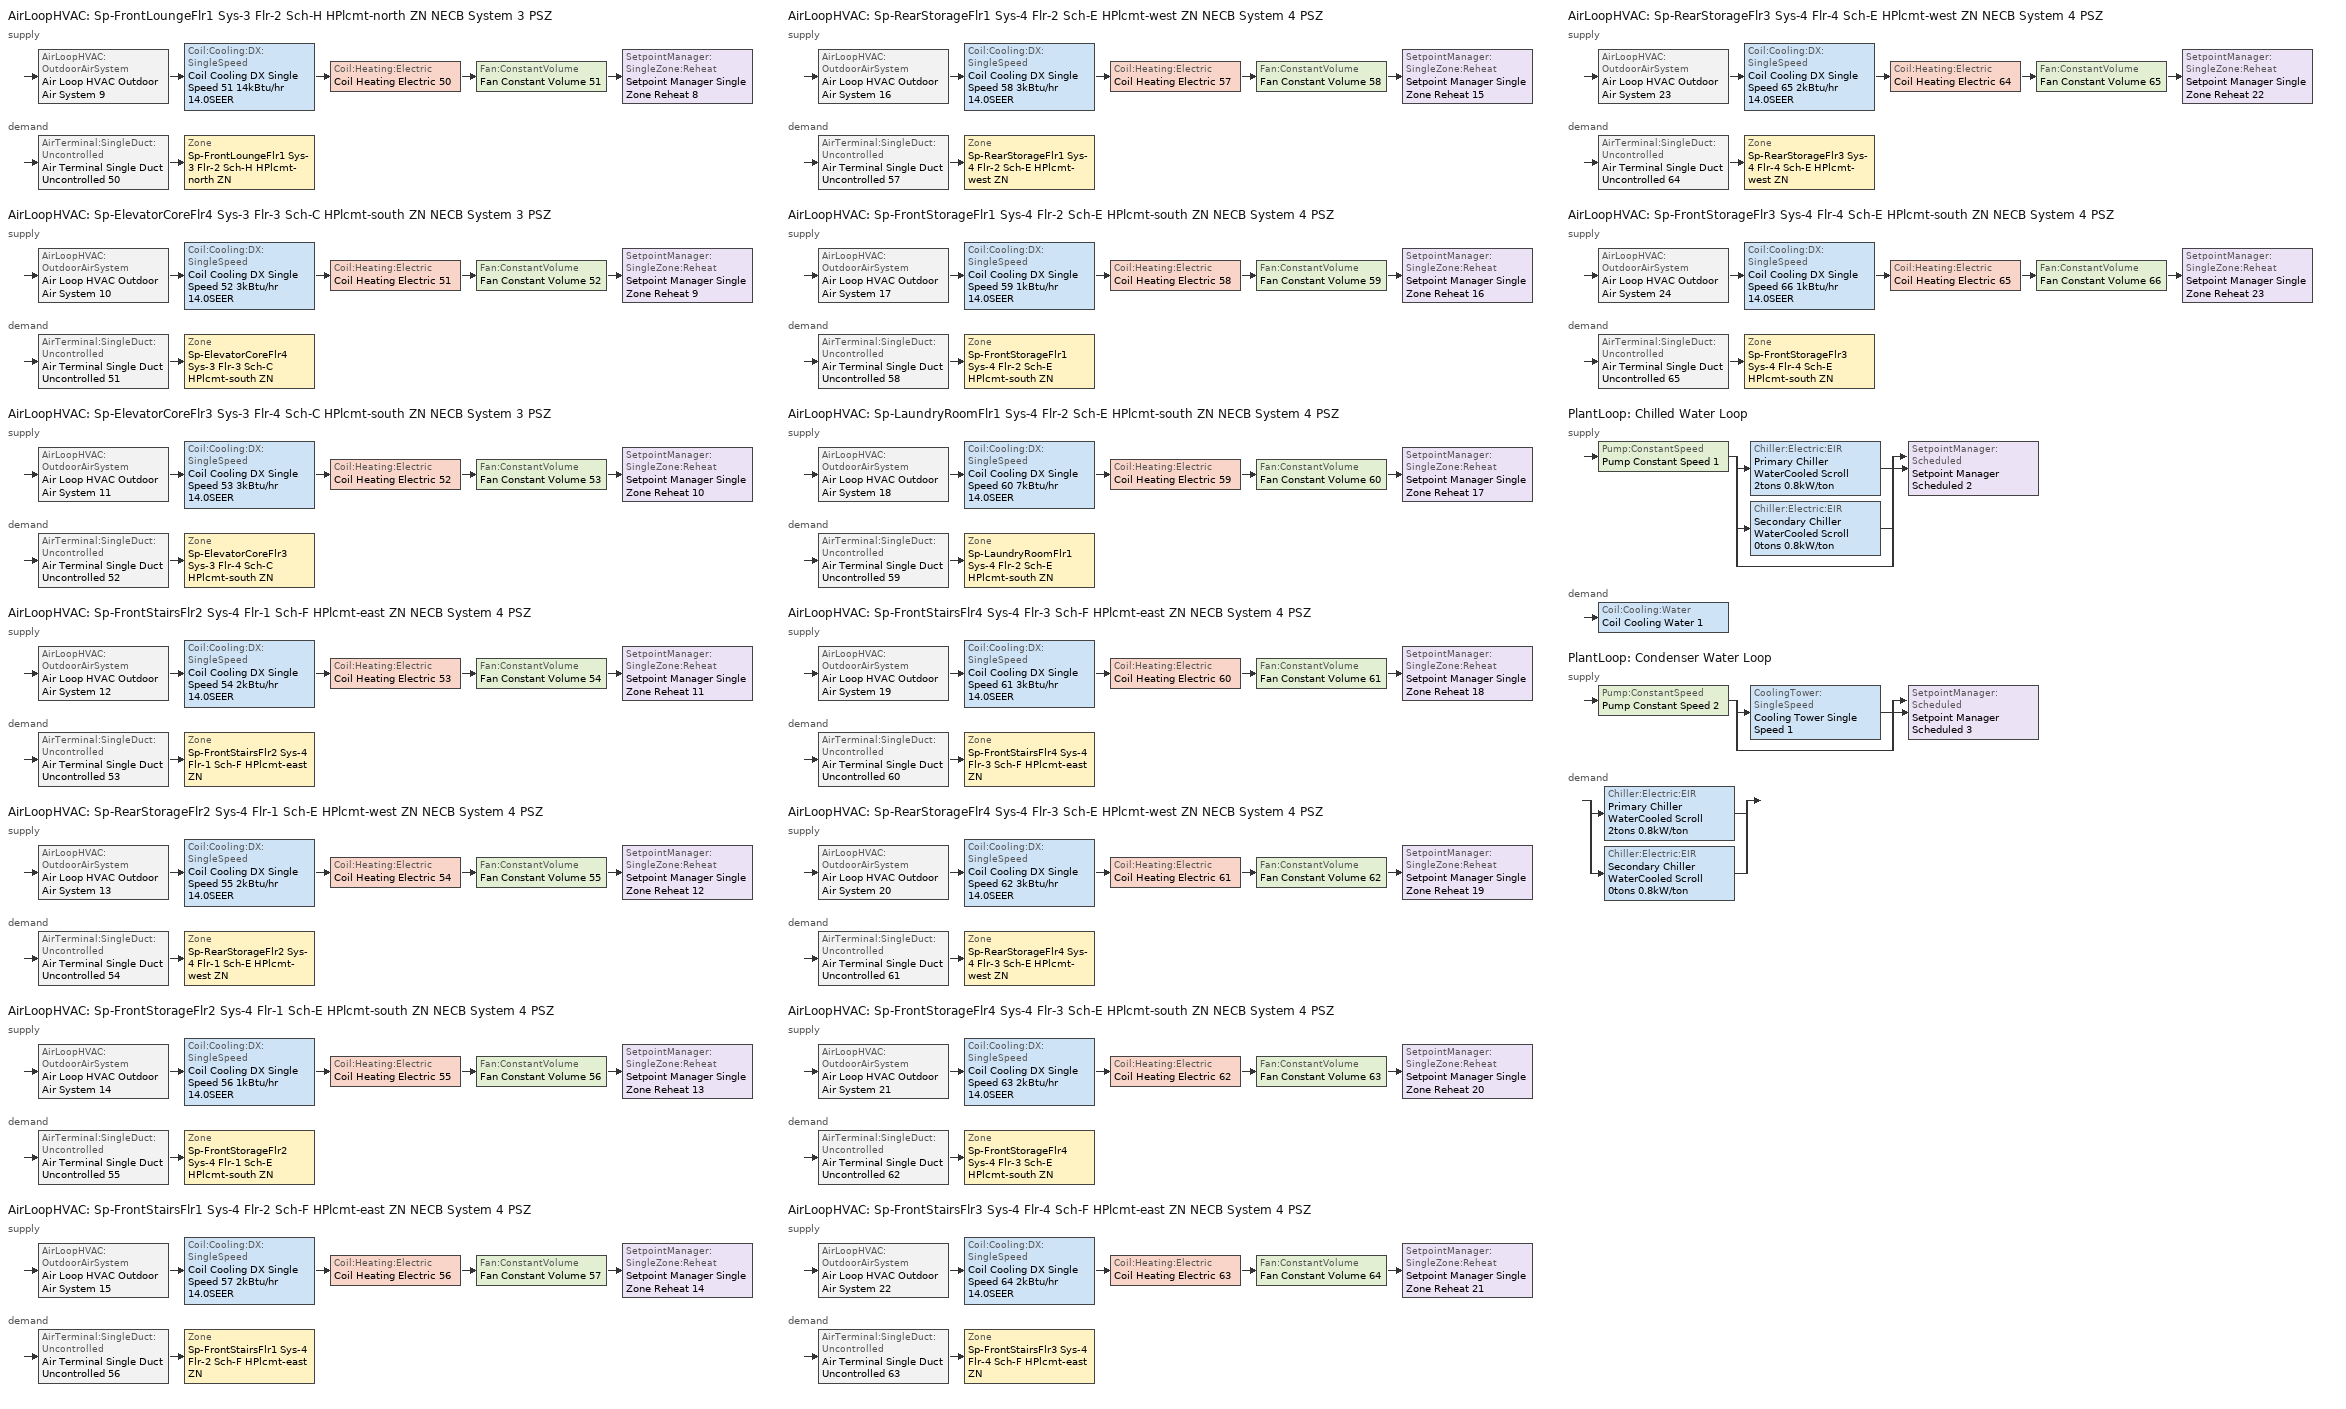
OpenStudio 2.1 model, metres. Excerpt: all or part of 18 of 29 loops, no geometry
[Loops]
AirLoopHVAC 'Sp-FrontLoungeFlr1 Sys-3 Flr-2 Sch-H HPlcmt-north ZN NECB System 3 PSZ'
 supply: AirLoopHVAC:OutdoorAirSystem 'Air Loop HVAC Outdoor Air System 9' > Coil:Cooling:DX:SingleSpeed 'Coil Cooling DX Single Speed 51 14kBtu/hr 14.0SEER' > Coil:Heating:Electric 'Coil Heating Electric 50' > Fan:ConstantVolume 'Fan Constant Volume 51' > SetpointManager:SingleZone:Reheat 'Setpoint Manager Single Zone Reheat 8'
 demand: AirTerminal:SingleDuct:Uncontrolled 'Air Terminal Single Duct Uncontrolled 50' > Zone 'Sp-FrontLoungeFlr1 Sys-3 Flr-2 Sch-H HPlcmt-north ZN'
AirLoopHVAC 'Sp-ElevatorCoreFlr4 Sys-3 Flr-3 Sch-C HPlcmt-south ZN NECB System 3 PSZ'
 supply: AirLoopHVAC:OutdoorAirSystem 'Air Loop HVAC Outdoor Air System 10' > Coil:Cooling:DX:SingleSpeed 'Coil Cooling DX Single Speed 52 3kBtu/hr 14.0SEER' > Coil:Heating:Electric 'Coil Heating Electric 51' > Fan:ConstantVolume 'Fan Constant Volume 52' > SetpointManager:SingleZone:Reheat 'Setpoint Manager Single Zone Reheat 9'
 demand: AirTerminal:SingleDuct:Uncontrolled 'Air Terminal Single Duct Uncontrolled 51' > Zone 'Sp-ElevatorCoreFlr4 Sys-3 Flr-3 Sch-C HPlcmt-south ZN'
AirLoopHVAC 'Sp-ElevatorCoreFlr3 Sys-3 Flr-4 Sch-C HPlcmt-south ZN NECB System 3 PSZ'
 supply: AirLoopHVAC:OutdoorAirSystem 'Air Loop HVAC Outdoor Air System 11' > Coil:Cooling:DX:SingleSpeed 'Coil Cooling DX Single Speed 53 3kBtu/hr 14.0SEER' > Coil:Heating:Electric 'Coil Heating Electric 52' > Fan:ConstantVolume 'Fan Constant Volume 53' > SetpointManager:SingleZone:Reheat 'Setpoint Manager Single Zone Reheat 10'
 demand: AirTerminal:SingleDuct:Uncontrolled 'Air Terminal Single Duct Uncontrolled 52' > Zone 'Sp-ElevatorCoreFlr3 Sys-3 Flr-4 Sch-C HPlcmt-south ZN'
AirLoopHVAC 'Sp-FrontStairsFlr2 Sys-4 Flr-1 Sch-F HPlcmt-east ZN NECB System 4 PSZ'
 supply: AirLoopHVAC:OutdoorAirSystem 'Air Loop HVAC Outdoor Air System 12' > Coil:Cooling:DX:SingleSpeed 'Coil Cooling DX Single Speed 54 2kBtu/hr 14.0SEER' > Coil:Heating:Electric 'Coil Heating Electric 53' > Fan:ConstantVolume 'Fan Constant Volume 54' > SetpointManager:SingleZone:Reheat 'Setpoint Manager Single Zone Reheat 11'
 demand: AirTerminal:SingleDuct:Uncontrolled 'Air Terminal Single Duct Uncontrolled 53' > Zone 'Sp-FrontStairsFlr2 Sys-4 Flr-1 Sch-F HPlcmt-east ZN'
AirLoopHVAC 'Sp-RearStorageFlr2 Sys-4 Flr-1 Sch-E HPlcmt-west ZN NECB System 4 PSZ'
 supply: AirLoopHVAC:OutdoorAirSystem 'Air Loop HVAC Outdoor Air System 13' > Coil:Cooling:DX:SingleSpeed 'Coil Cooling DX Single Speed 55 2kBtu/hr 14.0SEER' > Coil:Heating:Electric 'Coil Heating Electric 54' > Fan:ConstantVolume 'Fan Constant Volume 55' > SetpointManager:SingleZone:Reheat 'Setpoint Manager Single Zone Reheat 12'
 demand: AirTerminal:SingleDuct:Uncontrolled 'Air Terminal Single Duct Uncontrolled 54' > Zone 'Sp-RearStorageFlr2 Sys-4 Flr-1 Sch-E HPlcmt-west ZN'
AirLoopHVAC 'Sp-FrontStorageFlr2 Sys-4 Flr-1 Sch-E HPlcmt-south ZN NECB System 4 PSZ'
 supply: AirLoopHVAC:OutdoorAirSystem 'Air Loop HVAC Outdoor Air System 14' > Coil:Cooling:DX:SingleSpeed 'Coil Cooling DX Single Speed 56 1kBtu/hr 14.0SEER' > Coil:Heating:Electric 'Coil Heating Electric 55' > Fan:ConstantVolume 'Fan Constant Volume 56' > SetpointManager:SingleZone:Reheat 'Setpoint Manager Single Zone Reheat 13'
 demand: AirTerminal:SingleDuct:Uncontrolled 'Air Terminal Single Duct Uncontrolled 55' > Zone 'Sp-FrontStorageFlr2 Sys-4 Flr-1 Sch-E HPlcmt-south ZN'
AirLoopHVAC 'Sp-FrontStairsFlr1 Sys-4 Flr-2 Sch-F HPlcmt-east ZN NECB System 4 PSZ'
 supply: AirLoopHVAC:OutdoorAirSystem 'Air Loop HVAC Outdoor Air System 15' > Coil:Cooling:DX:SingleSpeed 'Coil Cooling DX Single Speed 57 2kBtu/hr 14.0SEER' > Coil:Heating:Electric 'Coil Heating Electric 56' > Fan:ConstantVolume 'Fan Constant Volume 57' > SetpointManager:SingleZone:Reheat 'Setpoint Manager Single Zone Reheat 14'
 demand: AirTerminal:SingleDuct:Uncontrolled 'Air Terminal Single Duct Uncontrolled 56' > Zone 'Sp-FrontStairsFlr1 Sys-4 Flr-2 Sch-F HPlcmt-east ZN'
AirLoopHVAC 'Sp-RearStorageFlr1 Sys-4 Flr-2 Sch-E HPlcmt-west ZN NECB System 4 PSZ'
 supply: AirLoopHVAC:OutdoorAirSystem 'Air Loop HVAC Outdoor Air System 16' > Coil:Cooling:DX:SingleSpeed 'Coil Cooling DX Single Speed 58 3kBtu/hr 14.0SEER' > Coil:Heating:Electric 'Coil Heating Electric 57' > Fan:ConstantVolume 'Fan Constant Volume 58' > SetpointManager:SingleZone:Reheat 'Setpoint Manager Single Zone Reheat 15'
 demand: AirTerminal:SingleDuct:Uncontrolled 'Air Terminal Single Duct Uncontrolled 57' > Zone 'Sp-RearStorageFlr1 Sys-4 Flr-2 Sch-E HPlcmt-west ZN'
AirLoopHVAC 'Sp-FrontStorageFlr1 Sys-4 Flr-2 Sch-E HPlcmt-south ZN NECB System 4 PSZ'
 supply: AirLoopHVAC:OutdoorAirSystem 'Air Loop HVAC Outdoor Air System 17' > Coil:Cooling:DX:SingleSpeed 'Coil Cooling DX Single Speed 59 1kBtu/hr 14.0SEER' > Coil:Heating:Electric 'Coil Heating Electric 58' > Fan:ConstantVolume 'Fan Constant Volume 59' > SetpointManager:SingleZone:Reheat 'Setpoint Manager Single Zone Reheat 16'
 demand: AirTerminal:SingleDuct:Uncontrolled 'Air Terminal Single Duct Uncontrolled 58' > Zone 'Sp-FrontStorageFlr1 Sys-4 Flr-2 Sch-E HPlcmt-south ZN'
AirLoopHVAC 'Sp-LaundryRoomFlr1 Sys-4 Flr-2 Sch-E HPlcmt-south ZN NECB System 4 PSZ'
 supply: AirLoopHVAC:OutdoorAirSystem 'Air Loop HVAC Outdoor Air System 18' > Coil:Cooling:DX:SingleSpeed 'Coil Cooling DX Single Speed 60 7kBtu/hr 14.0SEER' > Coil:Heating:Electric 'Coil Heating Electric 59' > Fan:ConstantVolume 'Fan Constant Volume 60' > SetpointManager:SingleZone:Reheat 'Setpoint Manager Single Zone Reheat 17'
 demand: AirTerminal:SingleDuct:Uncontrolled 'Air Terminal Single Duct Uncontrolled 59' > Zone 'Sp-LaundryRoomFlr1 Sys-4 Flr-2 Sch-E HPlcmt-south ZN'
AirLoopHVAC 'Sp-FrontStairsFlr4 Sys-4 Flr-3 Sch-F HPlcmt-east ZN NECB System 4 PSZ'
 supply: AirLoopHVAC:OutdoorAirSystem 'Air Loop HVAC Outdoor Air System 19' > Coil:Cooling:DX:SingleSpeed 'Coil Cooling DX Single Speed 61 3kBtu/hr 14.0SEER' > Coil:Heating:Electric 'Coil Heating Electric 60' > Fan:ConstantVolume 'Fan Constant Volume 61' > SetpointManager:SingleZone:Reheat 'Setpoint Manager Single Zone Reheat 18'
 demand: AirTerminal:SingleDuct:Uncontrolled 'Air Terminal Single Duct Uncontrolled 60' > Zone 'Sp-FrontStairsFlr4 Sys-4 Flr-3 Sch-F HPlcmt-east ZN'
AirLoopHVAC 'Sp-RearStorageFlr4 Sys-4 Flr-3 Sch-E HPlcmt-west ZN NECB System 4 PSZ'
 supply: AirLoopHVAC:OutdoorAirSystem 'Air Loop HVAC Outdoor Air System 20' > Coil:Cooling:DX:SingleSpeed 'Coil Cooling DX Single Speed 62 3kBtu/hr 14.0SEER' > Coil:Heating:Electric 'Coil Heating Electric 61' > Fan:ConstantVolume 'Fan Constant Volume 62' > SetpointManager:SingleZone:Reheat 'Setpoint Manager Single Zone Reheat 19'
 demand: AirTerminal:SingleDuct:Uncontrolled 'Air Terminal Single Duct Uncontrolled 61' > Zone 'Sp-RearStorageFlr4 Sys-4 Flr-3 Sch-E HPlcmt-west ZN'
AirLoopHVAC 'Sp-FrontStorageFlr4 Sys-4 Flr-3 Sch-E HPlcmt-south ZN NECB System 4 PSZ'
 supply: AirLoopHVAC:OutdoorAirSystem 'Air Loop HVAC Outdoor Air System 21' > Coil:Cooling:DX:SingleSpeed 'Coil Cooling DX Single Speed 63 2kBtu/hr 14.0SEER' > Coil:Heating:Electric 'Coil Heating Electric 62' > Fan:ConstantVolume 'Fan Constant Volume 63' > SetpointManager:SingleZone:Reheat 'Setpoint Manager Single Zone Reheat 20'
 demand: AirTerminal:SingleDuct:Uncontrolled 'Air Terminal Single Duct Uncontrolled 62' > Zone 'Sp-FrontStorageFlr4 Sys-4 Flr-3 Sch-E HPlcmt-south ZN'
AirLoopHVAC 'Sp-FrontStairsFlr3 Sys-4 Flr-4 Sch-F HPlcmt-east ZN NECB System 4 PSZ'
 supply: AirLoopHVAC:OutdoorAirSystem 'Air Loop HVAC Outdoor Air System 22' > Coil:Cooling:DX:SingleSpeed 'Coil Cooling DX Single Speed 64 2kBtu/hr 14.0SEER' > Coil:Heating:Electric 'Coil Heating Electric 63' > Fan:ConstantVolume 'Fan Constant Volume 64' > SetpointManager:SingleZone:Reheat 'Setpoint Manager Single Zone Reheat 21'
 demand: AirTerminal:SingleDuct:Uncontrolled 'Air Terminal Single Duct Uncontrolled 63' > Zone 'Sp-FrontStairsFlr3 Sys-4 Flr-4 Sch-F HPlcmt-east ZN'
AirLoopHVAC 'Sp-RearStorageFlr3 Sys-4 Flr-4 Sch-E HPlcmt-west ZN NECB System 4 PSZ'
 supply: AirLoopHVAC:OutdoorAirSystem 'Air Loop HVAC Outdoor Air System 23' > Coil:Cooling:DX:SingleSpeed 'Coil Cooling DX Single Speed 65 2kBtu/hr 14.0SEER' > Coil:Heating:Electric 'Coil Heating Electric 64' > Fan:ConstantVolume 'Fan Constant Volume 65' > SetpointManager:SingleZone:Reheat 'Setpoint Manager Single Zone Reheat 22'
 demand: AirTerminal:SingleDuct:Uncontrolled 'Air Terminal Single Duct Uncontrolled 64' > Zone 'Sp-RearStorageFlr3 Sys-4 Flr-4 Sch-E HPlcmt-west ZN'
AirLoopHVAC 'Sp-FrontStorageFlr3 Sys-4 Flr-4 Sch-E HPlcmt-south ZN NECB System 4 PSZ'
 supply: AirLoopHVAC:OutdoorAirSystem 'Air Loop HVAC Outdoor Air System 24' > Coil:Cooling:DX:SingleSpeed 'Coil Cooling DX Single Speed 66 1kBtu/hr 14.0SEER' > Coil:Heating:Electric 'Coil Heating Electric 65' > Fan:ConstantVolume 'Fan Constant Volume 66' > SetpointManager:SingleZone:Reheat 'Setpoint Manager Single Zone Reheat 23'
 demand: AirTerminal:SingleDuct:Uncontrolled 'Air Terminal Single Duct Uncontrolled 65' > Zone 'Sp-FrontStorageFlr3 Sys-4 Flr-4 Sch-E HPlcmt-south ZN'
PlantLoop 'Chilled Water Loop'
 supply: Pump:ConstantSpeed 'Pump Constant Speed 1' > split
  | Chiller:Electric:EIR 'Primary Chiller WaterCooled Scroll 2tons 0.8kW/ton'
  | Chiller:Electric:EIR 'Secondary Chiller WaterCooled Scroll 0tons 0.8kW/ton'
  | bypass
  join > SetpointManager:Scheduled 'Setpoint Manager Scheduled 2'
 demand: Coil:Cooling:Water 'Coil Cooling Water 1'
PlantLoop 'Condenser Water Loop'
 supply: Pump:ConstantSpeed 'Pump Constant Speed 2' > split
  | CoolingTower:SingleSpeed 'Cooling Tower Single Speed 1'
  | bypass
  join > SetpointManager:Scheduled 'Setpoint Manager Scheduled 3'
 demand: split
  | Chiller:Electric:EIR 'Primary Chiller WaterCooled Scroll 2tons 0.8kW/ton'
  | Chiller:Electric:EIR 'Secondary Chiller WaterCooled Scroll 0tons 0.8kW/ton'
[Sizing:Zone] Zone Cooling Design Supply Air Temperature Input Method=SupplyAirTemperature; Zone Cooling Design Supply Air Temperature {C}=13; Zone Cooling Design Supply Air Temperature Difference {deltaC}=11.11; Zone Heating Design Supply Air Temperature Input Method=SupplyAirTemperature; Zone Heating Design Supply Air Temperature {C}=43; Zone Heating Design Supply Air Temperature Difference {deltaC}=11.11; Zone Cooling Design Supply Air Humidity Ratio {kg-H2O/kg-air}=0.0085; Zone Heating Design Supply Air Humidity Ratio {kg-H2O/kg-air}=0.008; Zone Heating Sizing Factor=1.3; Zone Cooling Sizing Factor=1.1; Cooling Design Air Flow Method=DesignDay; Heating Design Air Flow Method=DesignDay; Account for Dedicated Outdoor Air System=No; Dedicated Outdoor Air System Control Strategy=NeutralSupplyAir; Dedicated Outdoor Air Low Setpoint Temperature for Design {C}=autosize; Dedicated Outdoor Air High Setpoint Temperature for Design {C}=autosize
Sp-FrontLoungeFlr1 Sys-3 Flr-2 Sch-H HPlcmt-north ZN; Sp-ElevatorCoreFlr4 Sys-3 Flr-3 Sch-C HPlcmt-south ZN; Sp-ElevatorCoreFlr3 Sys-3 Flr-4 Sch-C HPlcmt-south ZN; Sp-FrontStairsFlr2 Sys-4 Flr-1 Sch-F HPlcmt-east ZN; Sp-RearStorageFlr2 Sys-4 Flr-1 Sch-E HPlcmt-west ZN; Sp-FrontStorageFlr2 Sys-4 Flr-1 Sch-E HPlcmt-south ZN; Sp-FrontStairsFlr1 Sys-4 Flr-2 Sch-F HPlcmt-east ZN; Sp-RearStorageFlr1 Sys-4 Flr-2 Sch-E HPlcmt-west ZN; Sp-FrontStorageFlr1 Sys-4 Flr-2 Sch-E HPlcmt-south ZN; Sp-LaundryRoomFlr1 Sys-4 Flr-2 Sch-E HPlcmt-south ZN; Sp-FrontStairsFlr4 Sys-4 Flr-3 Sch-F HPlcmt-east ZN; Sp-RearStorageFlr4 Sys-4 Flr-3 Sch-E HPlcmt-west ZN; Sp-FrontStorageFlr4 Sys-4 Flr-3 Sch-E HPlcmt-south ZN; Sp-FrontStairsFlr3 Sys-4 Flr-4 Sch-F HPlcmt-east ZN; Sp-RearStorageFlr3 Sys-4 Flr-4 Sch-E HPlcmt-west ZN; Sp-FrontStorageFlr3 Sys-4 Flr-4 Sch-E HPlcmt-south ZN
[Zone equipment]
Sp-FrontLoungeFlr1 Sys-3 Flr-2 Sch-H HPlcmt-north ZN: Air Terminal Single Duct Uncontrolled 50, Zone HVAC Baseboard Convective Water 50
Sp-ElevatorCoreFlr4 Sys-3 Flr-3 Sch-C HPlcmt-south ZN: Air Terminal Single Duct Uncontrolled 51, Zone HVAC Baseboard Convective Water 51
Sp-ElevatorCoreFlr3 Sys-3 Flr-4 Sch-C HPlcmt-south ZN: Air Terminal Single Duct Uncontrolled 52, Zone HVAC Baseboard Convective Water 52
Sp-FrontStairsFlr2 Sys-4 Flr-1 Sch-F HPlcmt-east ZN: Air Terminal Single Duct Uncontrolled 53, Zone HVAC Baseboard Convective Water 53
Sp-RearStorageFlr2 Sys-4 Flr-1 Sch-E HPlcmt-west ZN: Air Terminal Single Duct Uncontrolled 54, Zone HVAC Baseboard Convective Water 54
Sp-FrontStorageFlr2 Sys-4 Flr-1 Sch-E HPlcmt-south ZN: Air Terminal Single Duct Uncontrolled 55, Zone HVAC Baseboard Convective Water 55
Sp-FrontStairsFlr1 Sys-4 Flr-2 Sch-F HPlcmt-east ZN: Air Terminal Single Duct Uncontrolled 56, Zone HVAC Baseboard Convective Water 56
Sp-RearStorageFlr1 Sys-4 Flr-2 Sch-E HPlcmt-west ZN: Air Terminal Single Duct Uncontrolled 57, Zone HVAC Baseboard Convective Water 57
Sp-FrontStorageFlr1 Sys-4 Flr-2 Sch-E HPlcmt-south ZN: Air Terminal Single Duct Uncontrolled 58, Zone HVAC Baseboard Convective Water 58
Sp-LaundryRoomFlr1 Sys-4 Flr-2 Sch-E HPlcmt-south ZN: Air Terminal Single Duct Uncontrolled 59, Zone HVAC Baseboard Convective Water 59
Sp-FrontStairsFlr4 Sys-4 Flr-3 Sch-F HPlcmt-east ZN: Air Terminal Single Duct Uncontrolled 60, Zone HVAC Baseboard Convective Water 60
Sp-RearStorageFlr4 Sys-4 Flr-3 Sch-E HPlcmt-west ZN: Air Terminal Single Duct Uncontrolled 61, Zone HVAC Baseboard Convective Water 61
Sp-FrontStorageFlr4 Sys-4 Flr-3 Sch-E HPlcmt-south ZN: Air Terminal Single Duct Uncontrolled 62, Zone HVAC Baseboard Convective Water 62
Sp-FrontStairsFlr3 Sys-4 Flr-4 Sch-F HPlcmt-east ZN: Air Terminal Single Duct Uncontrolled 63, Zone HVAC Baseboard Convective Water 63
Sp-RearStorageFlr3 Sys-4 Flr-4 Sch-E HPlcmt-west ZN: Air Terminal Single Duct Uncontrolled 64, Zone HVAC Baseboard Convective Water 64
Sp-FrontStorageFlr3 Sys-4 Flr-4 Sch-E HPlcmt-south ZN: Air Terminal Single Duct Uncontrolled 65, Zone HVAC Baseboard Convective Water 65
[PlantLoop] Plant Loop Volume {m3}=Autocalculate; Load Distribution Scheme=Optimal
Chilled Water Loop; Condenser Water Loop
[Sizing:Plant] Loop Design Temperature Difference {deltaC}=6; Sizing Option=NonCoincident; Zone Timesteps in Averaging Window=1; Coincident Sizing Factor Mode=None
Name | Loop Type | Design Loop Exit Temperature {C}
Chilled Water Loop | Cooling | 7
Condenser Water Loop | Condenser | 29
[AirLoopHVAC] Availability Schedule=Always On Discrete; Design Supply Air Flow Rate {m3/s}=AutoSize
Sp-FrontLoungeFlr1 Sys-3 Flr-2 Sch-H HPlcmt-north ZN NECB System 3 PSZ; Sp-ElevatorCoreFlr4 Sys-3 Flr-3 Sch-C HPlcmt-south ZN NECB System 3 PSZ; Sp-ElevatorCoreFlr3 Sys-3 Flr-4 Sch-C HPlcmt-south ZN NECB System 3 PSZ; Sp-FrontStairsFlr2 Sys-4 Flr-1 Sch-F HPlcmt-east ZN NECB System 4 PSZ; Sp-RearStorageFlr2 Sys-4 Flr-1 Sch-E HPlcmt-west ZN NECB System 4 PSZ; Sp-FrontStorageFlr2 Sys-4 Flr-1 Sch-E HPlcmt-south ZN NECB System 4 PSZ; Sp-FrontStairsFlr1 Sys-4 Flr-2 Sch-F HPlcmt-east ZN NECB System 4 PSZ; Sp-RearStorageFlr1 Sys-4 Flr-2 Sch-E HPlcmt-west ZN NECB System 4 PSZ; Sp-FrontStorageFlr1 Sys-4 Flr-2 Sch-E HPlcmt-south ZN NECB System 4 PSZ; Sp-LaundryRoomFlr1 Sys-4 Flr-2 Sch-E HPlcmt-south ZN NECB System 4 PSZ; Sp-FrontStairsFlr4 Sys-4 Flr-3 Sch-F HPlcmt-east ZN NECB System 4 PSZ; Sp-RearStorageFlr4 Sys-4 Flr-3 Sch-E HPlcmt-west ZN NECB System 4 PSZ; Sp-FrontStorageFlr4 Sys-4 Flr-3 Sch-E HPlcmt-south ZN NECB System 4 PSZ; Sp-FrontStairsFlr3 Sys-4 Flr-4 Sch-F HPlcmt-east ZN NECB System 4 PSZ; Sp-RearStorageFlr3 Sys-4 Flr-4 Sch-E HPlcmt-west ZN NECB System 4 PSZ; Sp-FrontStorageFlr3 Sys-4 Flr-4 Sch-E HPlcmt-south ZN NECB System 4 PSZ
[Sizing:System] Type of Load to Size On=Sensible; Design Outdoor Air Flow Rate {m3/s}=Autosize; Minimum System Air Flow Ratio=1; Preheat Design Temperature {C}=7; Preheat Design Humidity Ratio {kg-H2O/kg-Air}=0.008; Precool Design Temperature {C}=13; Precool Design Humidity Ratio {kg-H2O/kg-Air}=0.008; Central Cooling Design Supply Air Temperature {C}=13; Central Heating Design Supply Air Temperature {C}=43; Sizing Option=NonCoincident; 100% Outdoor Air in Cooling=No; 100% Outdoor Air in Heating=No; Central Cooling Design Supply Air Humidity Ratio {kg-H2O/kg-Air}=0.0085; Central Heating Design Supply Air Humidity Ratio {kg-H2O/kg-Air}=0.008; Cooling Design Air Flow Method=DesignDay; Cooling Design Air Flow Rate {m3/s}=0; Heating Design Air Flow Method=DesignDay; Heating Design Air Flow Rate {m3/s}=0; System Outdoor Air Method=ZoneSum; Zone Maximum Outdoor Air Fraction=1; Cooling Supply Air Flow Rate Per Floor Area {m3/s-m2}=0.00996765; Cooling Fraction of Autosized Cooling Supply Air Flow Rate=1; Cooling Supply Air Flow Rate Per Unit Cooling Capacity {m3/s-W}=3.94755e-05; Heating Supply Air Flow Rate Per Floor Area {m3/s-m2}=0.00996765; Heating Fraction of Autosized Heating Supply Air Flow Rate=1; Heating Fraction of Autosized Cooling Supply Air Flow Rate=1; Heating Supply Air Flow Rate Per Unit Heating Capacity {m3/s-W}=3.15882e-05; Cooling Design Capacity Method=CoolingDesignCapacity; Cooling Design Capacity {W}=autosize; Cooling Design Capacity Per Floor Area {W/m2}=234.7; Fraction of Autosized Cooling Design Capacity=1; Heating Design Capacity Method=HeatingDesignCapacity; Heating Design Capacity {W}=autosize; Heating Design Capacity Per Floor Area {W/m2}=157; Fraction of Autosized Heating Design Capacity=1; Central Cooling Capacity Control Method=OnOff
Sp-FrontLoungeFlr1 Sys-3 Flr-2 Sch-H HPlcmt-north ZN NECB System 3 PSZ; Sp-ElevatorCoreFlr4 Sys-3 Flr-3 Sch-C HPlcmt-south ZN NECB System 3 PSZ; Sp-ElevatorCoreFlr3 Sys-3 Flr-4 Sch-C HPlcmt-south ZN NECB System 3 PSZ; Sp-FrontStairsFlr2 Sys-4 Flr-1 Sch-F HPlcmt-east ZN NECB System 4 PSZ; Sp-RearStorageFlr2 Sys-4 Flr-1 Sch-E HPlcmt-west ZN NECB System 4 PSZ; Sp-FrontStorageFlr2 Sys-4 Flr-1 Sch-E HPlcmt-south ZN NECB System 4 PSZ; Sp-FrontStairsFlr1 Sys-4 Flr-2 Sch-F HPlcmt-east ZN NECB System 4 PSZ; Sp-RearStorageFlr1 Sys-4 Flr-2 Sch-E HPlcmt-west ZN NECB System 4 PSZ; Sp-FrontStorageFlr1 Sys-4 Flr-2 Sch-E HPlcmt-south ZN NECB System 4 PSZ; Sp-LaundryRoomFlr1 Sys-4 Flr-2 Sch-E HPlcmt-south ZN NECB System 4 PSZ; Sp-FrontStairsFlr4 Sys-4 Flr-3 Sch-F HPlcmt-east ZN NECB System 4 PSZ; Sp-RearStorageFlr4 Sys-4 Flr-3 Sch-E HPlcmt-west ZN NECB System 4 PSZ; Sp-FrontStorageFlr4 Sys-4 Flr-3 Sch-E HPlcmt-south ZN NECB System 4 PSZ; Sp-FrontStairsFlr3 Sys-4 Flr-4 Sch-F HPlcmt-east ZN NECB System 4 PSZ; Sp-RearStorageFlr3 Sys-4 Flr-4 Sch-E HPlcmt-west ZN NECB System 4 PSZ; Sp-FrontStorageFlr3 Sys-4 Flr-4 Sch-E HPlcmt-south ZN NECB System 4 PSZ
[Fan:ConstantVolume] Availability Schedule=Always On Discrete; Fan Efficiency=0.39975; Pressure Rise {Pa}=640; Maximum Flow Rate {m3/s}=AutoSize; Motor Efficiency=0.615
Fan Constant Volume 51; Fan Constant Volume 52; Fan Constant Volume 53; Fan Constant Volume 54; Fan Constant Volume 55; Fan Constant Volume 56; Fan Constant Volume 57; Fan Constant Volume 58; Fan Constant Volume 59; Fan Constant Volume 60; Fan Constant Volume 61; Fan Constant Volume 62; Fan Constant Volume 63; Fan Constant Volume 64; Fan Constant Volume 65; Fan Constant Volume 66
[Coil:Cooling:DX:SingleSpeed] Availability Schedule=Always On Discrete; Rated Total Cooling Capacity {W}=autosize; Rated Sensible Heat Ratio=autosize; Rated COP {W/W}=3.8248; Rated Air Flow Rate {m3/s}=autosize; Rated Evaporator Fan Power Per Volume Flow Rate {W/(m3/s)}=773.3; Condenser Type=AirCooled; Evaporative Condenser Effectiveness=0; Evaporative Condenser Air Flow Rate {m3/s}=Autosize; Evaporative Condenser Pump Rated Power Consumption {W}=Autosize; Crankcase Heater Capacity {W}=0; Maximum Outdoor Dry-Bulb Temperature for Crankcase Heater Operation {C}=0; Basin Heater Capacity {W/K}=0; Basin Heater Setpoint Temperature {C}=10
Name | Total Cooling Capacity Function of Temperature Curve | Total Cooling Capacity Function of Flow Fraction Curve | Energy Input Ratio Function of Temperature Curve | Energy Input Ratio Function of Flow Fraction Curve | Part Load Fraction Correlation Curve
Coil Cooling DX Single Speed 51 14kBtu/hr 14.0SEER | DXCOOL-NECB2011-REF-CAPFT 46 | DXCOOL-NECB2011-REF-CAPFFLOW 46 | DXCOOL-NECB2011-REF-COOLEIRFT 46 | DXCOOL-NECB2011-REF-COOLEIRFFLOW 46 | DXCOOL-NECB2011-REF-COOLPLFFPLR 46
Coil Cooling DX Single Speed 52 3kBtu/hr 14.0SEER | DXCOOL-NECB2011-REF-CAPFT 47 | DXCOOL-NECB2011-REF-CAPFFLOW 47 | DXCOOL-NECB2011-REF-COOLEIRFT 47 | DXCOOL-NECB2011-REF-COOLEIRFFLOW 47 | DXCOOL-NECB2011-REF-COOLPLFFPLR 47
Coil Cooling DX Single Speed 53 3kBtu/hr 14.0SEER | DXCOOL-NECB2011-REF-CAPFT 48 | DXCOOL-NECB2011-REF-CAPFFLOW 48 | DXCOOL-NECB2011-REF-COOLEIRFT 48 | DXCOOL-NECB2011-REF-COOLEIRFFLOW 48 | DXCOOL-NECB2011-REF-COOLPLFFPLR 48
Coil Cooling DX Single Speed 54 2kBtu/hr 14.0SEER | DXCOOL-NECB2011-REF-CAPFT 49 | DXCOOL-NECB2011-REF-CAPFFLOW 49 | DXCOOL-NECB2011-REF-COOLEIRFT 49 | DXCOOL-NECB2011-REF-COOLEIRFFLOW 49 | DXCOOL-NECB2011-REF-COOLPLFFPLR 49
Coil Cooling DX Single Speed 55 2kBtu/hr 14.0SEER | DXCOOL-NECB2011-REF-CAPFT 50 | DXCOOL-NECB2011-REF-CAPFFLOW 50 | DXCOOL-NECB2011-REF-COOLEIRFT 50 | DXCOOL-NECB2011-REF-COOLEIRFFLOW 50 | DXCOOL-NECB2011-REF-COOLPLFFPLR 50
Coil Cooling DX Single Speed 56 1kBtu/hr 14.0SEER | DXCOOL-NECB2011-REF-CAPFT 51 | DXCOOL-NECB2011-REF-CAPFFLOW 51 | DXCOOL-NECB2011-REF-COOLEIRFT 51 | DXCOOL-NECB2011-REF-COOLEIRFFLOW 51 | DXCOOL-NECB2011-REF-COOLPLFFPLR 51
Coil Cooling DX Single Speed 57 2kBtu/hr 14.0SEER | DXCOOL-NECB2011-REF-CAPFT 52 | DXCOOL-NECB2011-REF-CAPFFLOW 52 | DXCOOL-NECB2011-REF-COOLEIRFT 52 | DXCOOL-NECB2011-REF-COOLEIRFFLOW 52 | DXCOOL-NECB2011-REF-COOLPLFFPLR 52
Coil Cooling DX Single Speed 58 3kBtu/hr 14.0SEER | DXCOOL-NECB2011-REF-CAPFT 53 | DXCOOL-NECB2011-REF-CAPFFLOW 53 | DXCOOL-NECB2011-REF-COOLEIRFT 53 | DXCOOL-NECB2011-REF-COOLEIRFFLOW 53 | DXCOOL-NECB2011-REF-COOLPLFFPLR 53
Coil Cooling DX Single Speed 59 1kBtu/hr 14.0SEER | DXCOOL-NECB2011-REF-CAPFT 54 | DXCOOL-NECB2011-REF-CAPFFLOW 54 | DXCOOL-NECB2011-REF-COOLEIRFT 54 | DXCOOL-NECB2011-REF-COOLEIRFFLOW 54 | DXCOOL-NECB2011-REF-COOLPLFFPLR 54
Coil Cooling DX Single Speed 60 7kBtu/hr 14.0SEER | DXCOOL-NECB2011-REF-CAPFT 56 | DXCOOL-NECB2011-REF-CAPFFLOW 56 | DXCOOL-NECB2011-REF-COOLEIRFT 56 | DXCOOL-NECB2011-REF-COOLEIRFFLOW 56 | DXCOOL-NECB2011-REF-COOLPLFFPLR 56
Coil Cooling DX Single Speed 61 3kBtu/hr 14.0SEER | DXCOOL-NECB2011-REF-CAPFT 57 | DXCOOL-NECB2011-REF-CAPFFLOW 57 | DXCOOL-NECB2011-REF-COOLEIRFT 57 | DXCOOL-NECB2011-REF-COOLEIRFFLOW 57 | DXCOOL-NECB2011-REF-COOLPLFFPLR 57
Coil Cooling DX Single Speed 62 3kBtu/hr 14.0SEER | DXCOOL-NECB2011-REF-CAPFT 58 | DXCOOL-NECB2011-REF-CAPFFLOW 58 | DXCOOL-NECB2011-REF-COOLEIRFT 58 | DXCOOL-NECB2011-REF-COOLEIRFFLOW 58 | DXCOOL-NECB2011-REF-COOLPLFFPLR 58
Coil Cooling DX Single Speed 63 2kBtu/hr 14.0SEER | DXCOOL-NECB2011-REF-CAPFT 59 | DXCOOL-NECB2011-REF-CAPFFLOW 59 | DXCOOL-NECB2011-REF-COOLEIRFT 59 | DXCOOL-NECB2011-REF-COOLEIRFFLOW 59 | DXCOOL-NECB2011-REF-COOLPLFFPLR 59
Coil Cooling DX Single Speed 64 2kBtu/hr 14.0SEER | DXCOOL-NECB2011-REF-CAPFT 60 | DXCOOL-NECB2011-REF-CAPFFLOW 60 | DXCOOL-NECB2011-REF-COOLEIRFT 60 | DXCOOL-NECB2011-REF-COOLEIRFFLOW 60 | DXCOOL-NECB2011-REF-COOLPLFFPLR 60
Coil Cooling DX Single Speed 65 2kBtu/hr 14.0SEER | DXCOOL-NECB2011-REF-CAPFT 61 | DXCOOL-NECB2011-REF-CAPFFLOW 61 | DXCOOL-NECB2011-REF-COOLEIRFT 61 | DXCOOL-NECB2011-REF-COOLEIRFFLOW 61 | DXCOOL-NECB2011-REF-COOLPLFFPLR 61
Coil Cooling DX Single Speed 66 1kBtu/hr 14.0SEER | DXCOOL-NECB2011-REF-CAPFT 62 | DXCOOL-NECB2011-REF-CAPFFLOW 62 | DXCOOL-NECB2011-REF-COOLEIRFT 62 | DXCOOL-NECB2011-REF-COOLEIRFFLOW 62 | DXCOOL-NECB2011-REF-COOLPLFFPLR 62
[Controller:OutdoorAir] Minimum Outdoor Air Flow Rate {m3/s}=0; Maximum Outdoor Air Flow Rate {m3/s}=Autosize; Economizer Control Type=NoEconomizer; Economizer Control Action Type=ModulateFlow; Economizer Maximum Limit Dry-Bulb Temperature {C}=28; Economizer Maximum Limit Enthalpy {J/kg}=64000; Economizer Minimum Limit Dry-Bulb Temperature {C}=-100; Lockout Type=NoLockout; Minimum Limit Type=FixedMinimum; Minimum Outdoor Air Schedule=Always On Discrete; High Humidity Control=No; Heat Recovery Bypass Control Type=BypassWhenWithinEconomizerLimits
Name | Controller Mechanical Ventilation
Controller Outdoor Air 9 | Controller Mechanical Ventilation 9
Controller Outdoor Air 10 | Controller Mechanical Ventilation 10
Controller Outdoor Air 11 | Controller Mechanical Ventilation 11
Controller Outdoor Air 12 | Controller Mechanical Ventilation 12
Controller Outdoor Air 13 | Controller Mechanical Ventilation 13
Controller Outdoor Air 14 | Controller Mechanical Ventilation 14
Controller Outdoor Air 15 | Controller Mechanical Ventilation 15
Controller Outdoor Air 16 | Controller Mechanical Ventilation 16
Controller Outdoor Air 17 | Controller Mechanical Ventilation 17
Controller Outdoor Air 18 | Controller Mechanical Ventilation 18
Controller Outdoor Air 19 | Controller Mechanical Ventilation 19
Controller Outdoor Air 20 | Controller Mechanical Ventilation 20
Controller Outdoor Air 21 | Controller Mechanical Ventilation 21
Controller Outdoor Air 22 | Controller Mechanical Ventilation 22
Controller Outdoor Air 23 | Controller Mechanical Ventilation 23
Controller Outdoor Air 24 | Controller Mechanical Ventilation 24
[Controller:MechanicalVentilation] Availability Schedule=Always On Discrete; System Outdoor Air Method=ZoneSum
Controller Mechanical Ventilation 9; Controller Mechanical Ventilation 10; Controller Mechanical Ventilation 11; Controller Mechanical Ventilation 12; Controller Mechanical Ventilation 13; Controller Mechanical Ventilation 14; Controller Mechanical Ventilation 15; Controller Mechanical Ventilation 16; Controller Mechanical Ventilation 17; Controller Mechanical Ventilation 18; Controller Mechanical Ventilation 19; Controller Mechanical Ventilation 20; Controller Mechanical Ventilation 21; Controller Mechanical Ventilation 22; Controller Mechanical Ventilation 23; Controller Mechanical Ventilation 24
[AirLoopHVAC:OutdoorAirSystem]
Name | Controller
Air Loop HVAC Outdoor Air System 9 | Controller Outdoor Air 9
Air Loop HVAC Outdoor Air System 10 | Controller Outdoor Air 10
Air Loop HVAC Outdoor Air System 11 | Controller Outdoor Air 11
Air Loop HVAC Outdoor Air System 12 | Controller Outdoor Air 12
Air Loop HVAC Outdoor Air System 13 | Controller Outdoor Air 13
Air Loop HVAC Outdoor Air System 14 | Controller Outdoor Air 14
Air Loop HVAC Outdoor Air System 15 | Controller Outdoor Air 15
Air Loop HVAC Outdoor Air System 16 | Controller Outdoor Air 16
Air Loop HVAC Outdoor Air System 17 | Controller Outdoor Air 17
Air Loop HVAC Outdoor Air System 18 | Controller Outdoor Air 18
Air Loop HVAC Outdoor Air System 19 | Controller Outdoor Air 19
Air Loop HVAC Outdoor Air System 20 | Controller Outdoor Air 20
Air Loop HVAC Outdoor Air System 21 | Controller Outdoor Air 21
Air Loop HVAC Outdoor Air System 22 | Controller Outdoor Air 22
Air Loop HVAC Outdoor Air System 23 | Controller Outdoor Air 23
Air Loop HVAC Outdoor Air System 24 | Controller Outdoor Air 24
[Controller:WaterCoil]
Controller Water Coil 2: Water Coil=Coil Cooling Water 1; Action=Reverse; Minimum Actuated Flow {m3/s}=0
[SetpointManager:Scheduled] Control Variable=Temperature
Name | Schedule
Setpoint Manager Scheduled 2 | CHW Temp
Setpoint Manager Scheduled 3 | CW Temp
[Coil:Heating:Electric] Availability Schedule=Always On Discrete
Coil Heating Electric 50; Coil Heating Electric 51; Coil Heating Electric 52; Coil Heating Electric 53; Coil Heating Electric 54; Coil Heating Electric 55; Coil Heating Electric 56; Coil Heating Electric 57; Coil Heating Electric 58; Coil Heating Electric 59; Coil Heating Electric 60; Coil Heating Electric 61; Coil Heating Electric 62; Coil Heating Electric 63; Coil Heating Electric 64; Coil Heating Electric 65
[AirTerminal:SingleDuct:Uncontrolled] Availability Schedule=Always On Discrete; Maximum Air Flow Rate {m3/s}=AutoSize
Air Terminal Single Duct Uncontrolled 50; Air Terminal Single Duct Uncontrolled 51; Air Terminal Single Duct Uncontrolled 52; Air Terminal Single Duct Uncontrolled 53; Air Terminal Single Duct Uncontrolled 54; Air Terminal Single Duct Uncontrolled 55; Air Terminal Single Duct Uncontrolled 56; Air Terminal Single Duct Uncontrolled 57; Air Terminal Single Duct Uncontrolled 58; Air Terminal Single Duct Uncontrolled 59; Air Terminal Single Duct Uncontrolled 60; Air Terminal Single Duct Uncontrolled 61; Air Terminal Single Duct Uncontrolled 62; Air Terminal Single Duct Uncontrolled 63; Air Terminal Single Duct Uncontrolled 64; Air Terminal Single Duct Uncontrolled 65
[SetpointManager:SingleZone:Reheat] Minimum Supply Air Temperature {C}=13; Maximum Supply Air Temperature {C}=43
Name | Control Zone
Setpoint Manager Single Zone Reheat 8 | Sp-FrontLoungeFlr1 Sys-3 Flr-2 Sch-H HPlcmt-north ZN
Setpoint Manager Single Zone Reheat 9 | Sp-ElevatorCoreFlr4 Sys-3 Flr-3 Sch-C HPlcmt-south ZN
Setpoint Manager Single Zone Reheat 10 | Sp-ElevatorCoreFlr3 Sys-3 Flr-4 Sch-C HPlcmt-south ZN
Setpoint Manager Single Zone Reheat 11 | Sp-FrontStairsFlr2 Sys-4 Flr-1 Sch-F HPlcmt-east ZN
Setpoint Manager Single Zone Reheat 12 | Sp-RearStorageFlr2 Sys-4 Flr-1 Sch-E HPlcmt-west ZN
Setpoint Manager Single Zone Reheat 13 | Sp-FrontStorageFlr2 Sys-4 Flr-1 Sch-E HPlcmt-south ZN
Setpoint Manager Single Zone Reheat 14 | Sp-FrontStairsFlr1 Sys-4 Flr-2 Sch-F HPlcmt-east ZN
Setpoint Manager Single Zone Reheat 15 | Sp-RearStorageFlr1 Sys-4 Flr-2 Sch-E HPlcmt-west ZN
Setpoint Manager Single Zone Reheat 16 | Sp-FrontStorageFlr1 Sys-4 Flr-2 Sch-E HPlcmt-south ZN
Setpoint Manager Single Zone Reheat 17 | Sp-LaundryRoomFlr1 Sys-4 Flr-2 Sch-E HPlcmt-south ZN
Setpoint Manager Single Zone Reheat 18 | Sp-FrontStairsFlr4 Sys-4 Flr-3 Sch-F HPlcmt-east ZN
Setpoint Manager Single Zone Reheat 19 | Sp-RearStorageFlr4 Sys-4 Flr-3 Sch-E HPlcmt-west ZN
Setpoint Manager Single Zone Reheat 20 | Sp-FrontStorageFlr4 Sys-4 Flr-3 Sch-E HPlcmt-south ZN
Setpoint Manager Single Zone Reheat 21 | Sp-FrontStairsFlr3 Sys-4 Flr-4 Sch-F HPlcmt-east ZN
Setpoint Manager Single Zone Reheat 22 | Sp-RearStorageFlr3 Sys-4 Flr-4 Sch-E HPlcmt-west ZN
Setpoint Manager Single Zone Reheat 23 | Sp-FrontStorageFlr3 Sys-4 Flr-4 Sch-E HPlcmt-south ZN
[Pump:ConstantSpeed] Rated Flow Rate {m3/s}=autosize; Rated Pump Head {Pa}=179352; Rated Power Consumption {W}=autosize; Fraction of Motor Inefficiencies to Fluid Stream=0; Pump Control Type=Intermittent
Name | Motor Efficiency
Pump Constant Speed 1 | 0.7
Pump Constant Speed 2 | 0.855
[Chiller:Electric:EIR] Reference COP {W/W}=4.5032; Minimum Part Load Ratio=0.25; Minimum Unloading Ratio=0.25; Condenser Type=WaterCooled; Chiller Flow Mode=LeavingSetpointModulated; Design Heat Recovery Water Flow Rate {m3/s}=0; Sizing Factor=1; Basin Heater Capacity {W/K}=0; Basin Heater Setpoint Temperature {C}=10
Name | Reference Capacity {W} | Cooling Capacity Function of Temperature Curve | Electric Input to Cooling Output Ratio Function of Temperature Curve | Electric Input to Cooling Output Ratio Function of Part Load Ratio Curve
Primary Chiller WaterCooled Scroll 2tons 0.8kW/ton | 6307.65 | WaterCooled_Scroll_CAPFT_NECB2011 | WaterCooled_Scroll_EIRFT_NECB2011 | WaterCooled_Scroll_EIRFPLR_NECB2011
Secondary Chiller WaterCooled Scroll 0tons 0.8kW/ton | 0.001 | WaterCooled_Scroll_CAPFT_NECB2011 1 | WaterCooled_Scroll_EIRFT_NECB2011 1 | WaterCooled_Scroll_EIRFPLR_NECB2011 1
[CoolingTower:SingleSpeed]
Cooling Tower Single Speed 1: Design Water Flow Rate {m3/s}=autosize; Design Air Flow Rate {m3/s}=autosize; Fan Power at Design Air Flow Rate {W}=115.625; U-Factor Times Area Value at Design Air Flow Rate {W/K}=autosize; Air Flow Rate in Free Convection Regime {m3/s}=autosize; U-Factor Times Area Value at Free Convection Air Flow Rate {W/K}=autosize; Performance Input Method=UFactorTimesAreaAndDesignWaterFlowRate; Free Convection Capacity {W}=0; Basin Heater Capacity {W/K}=0; Evaporation Loss Mode=LossFactor; Evaporation Loss Factor {percent/K}=0.2; Drift Loss Percent {percent}=0.008; Blowdown Calculation Mode=ConcentrationRatio; Blowdown Concentration Ratio=3; Capacity Control=FanCycling; Number of Cells=1; Cell Control=MinimalCell; Cell Minimum  Water Flow Rate Fraction=0.33; Cell Maximum Water Flow Rate Fraction=2.5; Sizing Factor=1
[Coil:Cooling:Water]
Coil Cooling Water 1: Availability Schedule=Always On Discrete
[Schedule:Ruleset]
Name | Default Day Schedule
CHW Temp | Schedule Day 4
CW Temp | Schedule Day 5
[Schedule:Day]
Schedule Day 4; wkdCHW Temp 1; satCHW Temp 1; sunCHW Temp 1: 1, 0, 7, 2, 0, 7, 3, 0, 7, 4, 0, 7, 5, 0, 7, 6, 0, 7, 7, 0, 7, 8, 0, 7, 9, 0, 7, 10, 0, 7, 11, 0, 7, 12, 0, 7, 13, 0, 7, 14, 0, 7, 15, 0, 7, 16, 0, 7, 17, 0, 7, 18, 0, 7, 19, 0, 7, 20, 0, 7, 21, 0, 7, 22, 0, 7, 23, 0, 7, 24, 0, 7
Schedule Day 5; wkdCW Temp 1; satCW Temp 1; sunCW Temp 1: 1, 0, 29, 2, 0, 29, 3, 0, 29, 4, 0, 29, 5, 0, 29, 6, 0, 29, 7, 0, 29, 8, 0, 29, 9, 0, 29, 10, 0, 29, 11, 0, 29, 12, 0, 29, 13, 0, 29, 14, 0, 29, 15, 0, 29, 16, 0, 29, 17, 0, 29, 18, 0, 29, 19, 0, 29, 20, 0, 29, 21, 0, 29, 22, 0, 29, 23, 0, 29, 24, 0, 29
[Schedule:Rule] Date Specification Type=DateRange; Start Month=1; Start Day=1; End Month=12; End Day=31
Name | Schedule Ruleset | Rule Order | Day Schedule | Apply Sunday | Apply Monday | Apply Tuesday | Apply Wednesday | Apply Thursday | Apply Friday | Apply Saturday
wkdCHW Temp rule | CHW Temp | 2 | wkdCHW Temp 1 | No | Yes | Yes | Yes | Yes | Yes | No
satCHW Temprule | CHW Temp | 1 | satCHW Temp 1 | No | No | No | No | No | No | Yes
sunCHW Temprule | CHW Temp | 0 | sunCHW Temp 1 | Yes | No | No | No | No | No | No
wkdCW Temp rule | CW Temp | 2 | wkdCW Temp 1 | No | Yes | Yes | Yes | Yes | Yes | No
satCW Temprule | CW Temp | 1 | satCW Temp 1 | No | No | No | No | No | No | Yes
sunCW Temprule | CW Temp | 0 | sunCW Temp 1 | Yes | No | No | No | No | No | No
[Schedule:Constant]
Always On Discrete: Value=1
[Curve:Biquadratic] Minimum Value of y=24
Name | Coefficient1 Constant | Coefficient2 x | Coefficient3 x**2 | Coefficient4 y | Coefficient5 y**2 | Coefficient6 x*y | Minimum Value of x | Maximum Value of x | Maximum Value of y
DXCOOL-NECB2011-REF-CAPFT 46; DXCOOL-NECB2011-REF-CAPFT 47; DXCOOL-NECB2011-REF-CAPFT 48; DXCOOL-NECB2011-REF-CAPFT 49; DXCOOL-NECB2011-REF-CAPFT 50; DXCOOL-NECB2011-REF-CAPFT 51; DXCOOL-NECB2011-REF-CAPFT 52; DXCOOL-NECB2011-REF-CAPFT 53; DXCOOL-NECB2011-REF-CAPFT 54; DXCOOL-NECB2011-REF-CAPFT 56; DXCOOL-NECB2011-REF-CAPFT 57; DXCOOL-NECB2011-REF-CAPFT 58; DXCOOL-NECB2011-REF-CAPFT 59; DXCOOL-NECB2011-REF-CAPFT 60; DXCOOL-NECB2011-REF-CAPFT 61; DXCOOL-NECB2011-REF-CAPFT 62 | 0.867905 | 0.0142459 | 0.00055436 | -0.0075575 | 3.3e-05 | -0.0001918 | 13 | 24 | 46
DXCOOL-NECB2011-REF-COOLEIRFT 46; DXCOOL-NECB2011-REF-COOLEIRFT 47; DXCOOL-NECB2011-REF-COOLEIRFT 48; DXCOOL-NECB2011-REF-COOLEIRFT 49; DXCOOL-NECB2011-REF-COOLEIRFT 50; DXCOOL-NECB2011-REF-COOLEIRFT 51; DXCOOL-NECB2011-REF-COOLEIRFT 52; DXCOOL-NECB2011-REF-COOLEIRFT 53; DXCOOL-NECB2011-REF-COOLEIRFT 54; DXCOOL-NECB2011-REF-COOLEIRFT 56; DXCOOL-NECB2011-REF-COOLEIRFT 57; DXCOOL-NECB2011-REF-COOLEIRFT 58; DXCOOL-NECB2011-REF-COOLEIRFT 59; DXCOOL-NECB2011-REF-COOLEIRFT 60; DXCOOL-NECB2011-REF-COOLEIRFT 61; DXCOOL-NECB2011-REF-COOLEIRFT 62 | 0.116936 | 0.0284933 | -0.0004112 | 0.0214108 | 0.00016103 | -0.0006791 | 13 | 24 | 46
WaterCooled_Scroll_CAPFT_NECB2011; WaterCooled_Scroll_CAPFT_NECB2011 1 | 0.94418 | 0.0337102 | 9.75564e-05 | -0.00322114 | -4.91832e-05 | -0.000177584 | 5 | 10 | 35
WaterCooled_Scroll_EIRFT_NECB2011; WaterCooled_Scroll_EIRFT_NECB2011 1 | 0.727393 | -0.0118922 | 0.000541177 | 0.00187934 | 0.000473461 | -0.000711472 | 5 | 10 | 35
[Curve:Quadratic] Minimum Value of x=0; Maximum Value of x=1
Name | Coefficient1 Constant | Coefficient2 x | Coefficient3 x**2
DXCOOL-NECB2011-REF-CAPFFLOW 46; DXCOOL-NECB2011-REF-COOLEIRFFLOW 46; DXCOOL-NECB2011-REF-CAPFFLOW 47; DXCOOL-NECB2011-REF-COOLEIRFFLOW 47; DXCOOL-NECB2011-REF-CAPFFLOW 48; DXCOOL-NECB2011-REF-COOLEIRFFLOW 48; DXCOOL-NECB2011-REF-CAPFFLOW 49; DXCOOL-NECB2011-REF-COOLEIRFFLOW 49; DXCOOL-NECB2011-REF-CAPFFLOW 50; DXCOOL-NECB2011-REF-COOLEIRFFLOW 50; DXCOOL-NECB2011-REF-CAPFFLOW 51; DXCOOL-NECB2011-REF-COOLEIRFFLOW 51; DXCOOL-NECB2011-REF-CAPFFLOW 52; DXCOOL-NECB2011-REF-COOLEIRFFLOW 52; DXCOOL-NECB2011-REF-CAPFFLOW 53; DXCOOL-NECB2011-REF-COOLEIRFFLOW 53; DXCOOL-NECB2011-REF-CAPFFLOW 54; DXCOOL-NECB2011-REF-COOLEIRFFLOW 54; DXCOOL-NECB2011-REF-CAPFFLOW 56; DXCOOL-NECB2011-REF-COOLEIRFFLOW 56; DXCOOL-NECB2011-REF-CAPFFLOW 57; DXCOOL-NECB2011-REF-COOLEIRFFLOW 57; DXCOOL-NECB2011-REF-CAPFFLOW 58; DXCOOL-NECB2011-REF-COOLEIRFFLOW 58; DXCOOL-NECB2011-REF-CAPFFLOW 59; DXCOOL-NECB2011-REF-COOLEIRFFLOW 59; DXCOOL-NECB2011-REF-CAPFFLOW 60; DXCOOL-NECB2011-REF-COOLEIRFFLOW 60; DXCOOL-NECB2011-REF-CAPFFLOW 61; DXCOOL-NECB2011-REF-COOLEIRFFLOW 61; DXCOOL-NECB2011-REF-CAPFFLOW 62; DXCOOL-NECB2011-REF-COOLEIRFFLOW 62 | 1 | 0 | 0
WaterCooled_Scroll_EIRFPLR_NECB2011; WaterCooled_Scroll_EIRFPLR_NECB2011 1 | 0.04412 | 0.640367 | 0.319555
[Curve:Cubic] Coefficient1 Constant=0.0277; Coefficient2 x=4.9151; Coefficient3 x**2=-8.184; Coefficient4 x**3=4.2702; Minimum Value of x=0.7; Maximum Value of x=1
DXCOOL-NECB2011-REF-COOLPLFFPLR 46; DXCOOL-NECB2011-REF-COOLPLFFPLR 47; DXCOOL-NECB2011-REF-COOLPLFFPLR 48; DXCOOL-NECB2011-REF-COOLPLFFPLR 49; DXCOOL-NECB2011-REF-COOLPLFFPLR 50; DXCOOL-NECB2011-REF-COOLPLFFPLR 51; DXCOOL-NECB2011-REF-COOLPLFFPLR 52; DXCOOL-NECB2011-REF-COOLPLFFPLR 53; DXCOOL-NECB2011-REF-COOLPLFFPLR 54; DXCOOL-NECB2011-REF-COOLPLFFPLR 56; DXCOOL-NECB2011-REF-COOLPLFFPLR 57; DXCOOL-NECB2011-REF-COOLPLFFPLR 58; DXCOOL-NECB2011-REF-COOLPLFFPLR 59; DXCOOL-NECB2011-REF-COOLPLFFPLR 60; DXCOOL-NECB2011-REF-COOLPLFFPLR 61; DXCOOL-NECB2011-REF-COOLPLFFPLR 62
